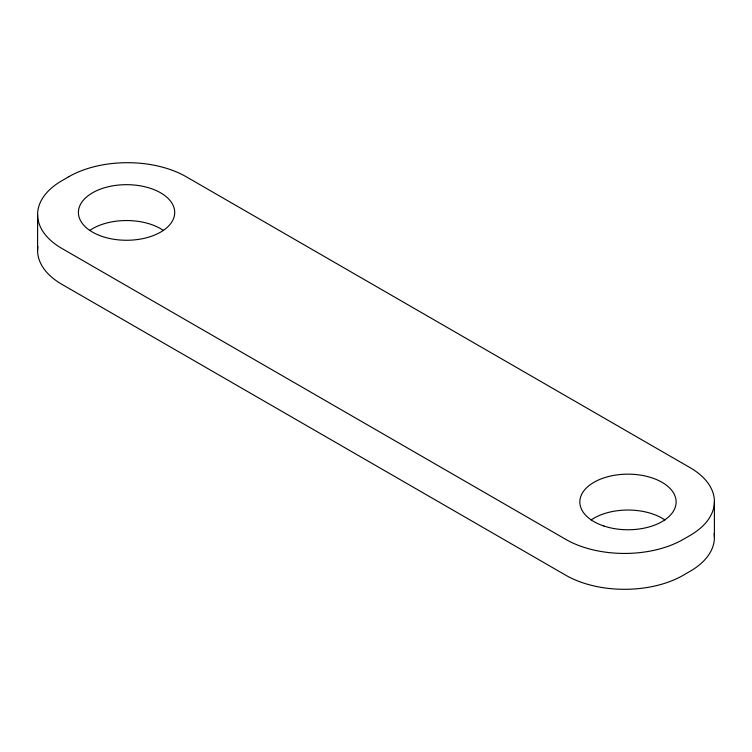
<?xml version="1.0" encoding="UTF-8"?>
<svg xmlns="http://www.w3.org/2000/svg" width="752" height="752" viewBox="0 0 752 752"><rect width="100%" height="100%" fill="white"/><g stroke="black" fill="none" stroke-linecap="round" stroke-linejoin="round"><path stroke-width="1.13" d="M714.4 501.546L714.4 537.417M37.6 214.583L37.6 250.454M37.882 246.487A83.021 47.931 0 0 0 61.918 284.341L565.824 575.271A83.021 47.931 0 0 0 683.23 575.271L690.082 571.313A83.021 47.931 0 0 0 714.118 533.459M89.591 230.526A48.147 27.796 0 0 1 163.532 230.526M591.016 520.027A48.147 27.796 0 0 1 664.956 520.027M68.77 176.729L61.918 180.687A83.021 47.931 0 0 0 61.918 248.47L565.824 539.4A83.021 47.931 0 0 0 683.23 539.4L690.082 535.443A83.021 47.931 0 0 0 690.082 467.659L186.176 176.729A83.021 47.931 0 0 0 68.77 176.729M102.488 236.542A48.147 27.796 0 0 0 174.708 212.468A48.147 27.796 0 0 0 102.488 188.395A48.147 27.796 0 0 0 102.488 236.542M603.912 526.033A48.147 27.796 0 0 0 676.133 501.96A48.147 27.796 0 0 0 603.912 477.887A48.147 27.796 0 0 0 603.912 526.033"/></g></svg>
